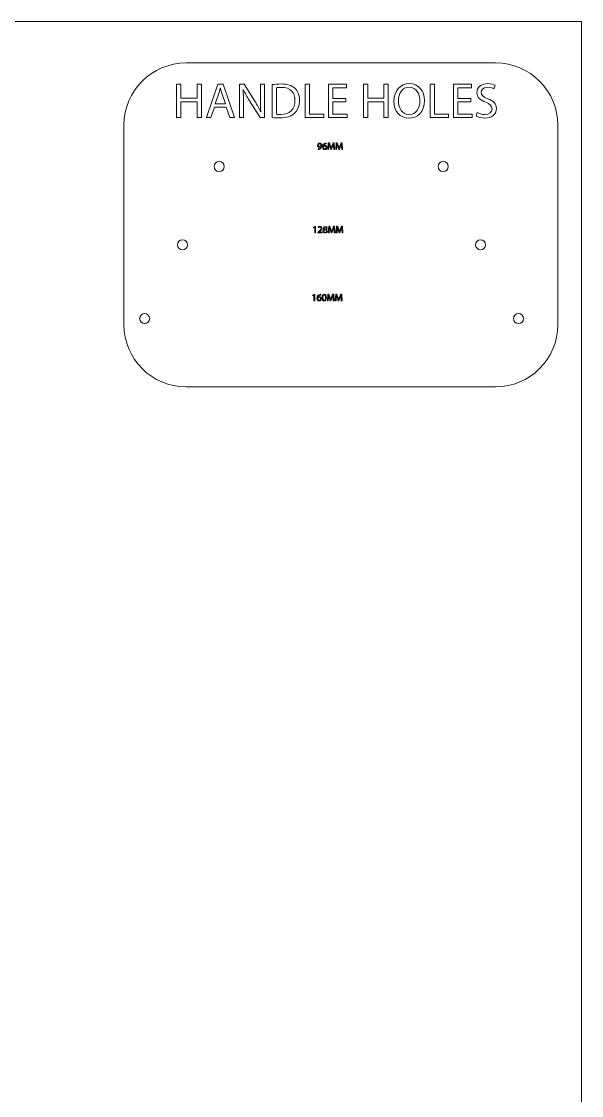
# Model space of a CAD drawing. Header units: millimetres. Extents: x -685 to 442, y -246 to 853.
# Drawn here: x 202.5 to 442.4, y 353.9 to 814 of the extents above; entities that cross this region are included whole.
import ezdxf

# ---------------------------------------------------------------- set-up
doc = ezdxf.new("R2010")
doc.units = ezdxf.units.MM
doc.header["$MEASUREMENT"] = 0
doc.layers.add('Layer 1', color=7, linetype='Continuous')

# ---------------------------------------------------------------- blocks, each defined once
blk = doc.blocks.new('block 106')
at = {"layer": 'Layer 1', "lineweight": 0}
for points in [[(289.29, 751.84), (289.29, 750.66), (288.33, 749.69), (287.14, 749.69), (285.95, 749.69), (284.99, 750.66), (284.99, 751.84), (284.99, 753.03), (285.95, 753.99), (287.14, 753.99), (288.33, 753.99), (289.29, 753.03), (289.29, 751.84)], [(385.24, 751.84), (385.24, 750.66), (384.28, 749.69), (383.09, 749.69), (381.9, 749.69), (380.94, 750.66), (380.94, 751.84), (380.94, 753.03), (381.9, 753.99), (383.09, 753.99), (384.28, 753.99), (385.24, 753.03), (385.24, 751.84)]]:
    blk.add_open_spline(points, degree=3, knots=[0, 0, 0, 0, 1, 1, 1, 2, 2, 2, 3, 3, 3, 4, 4, 4, 4], dxfattribs=at)
blk = doc.blocks.new('block 107')
at = {"layer": 'Layer 1', "lineweight": 0}
for points in [[(273.58, 718.3), (273.58, 717.12), (272.62, 716.15), (271.43, 716.15), (270.24, 716.15), (269.28, 717.12), (269.28, 718.3), (269.28, 719.49), (270.24, 720.45), (271.43, 720.45), (272.62, 720.45), (273.58, 719.49), (273.58, 718.3)], [(401.28, 718.3), (401.28, 717.12), (400.32, 716.15), (399.13, 716.15), (397.94, 716.15), (396.98, 717.12), (396.98, 718.3), (396.98, 719.49), (397.94, 720.45), (399.13, 720.45), (400.32, 720.45), (401.28, 719.49), (401.28, 718.3)]]:
    blk.add_open_spline(points, degree=3, knots=[0, 0, 0, 0, 1, 1, 1, 2, 2, 2, 3, 3, 3, 4, 4, 4, 4], dxfattribs=at)
blk = doc.blocks.new('block 108')
at = {"layer": 'Layer 1', "lineweight": 0}
for points in [[(257.39, 686.67), (257.39, 685.48), (256.43, 684.52), (255.24, 684.52), (254.05, 684.52), (253.09, 685.48), (253.09, 686.67), (253.09, 687.85), (254.05, 688.82), (255.24, 688.82), (256.43, 688.82), (257.39, 687.85), (257.39, 686.67)], [(417.55, 686.67), (417.55, 685.48), (416.59, 684.52), (415.4, 684.52), (414.21, 684.52), (413.25, 685.48), (413.25, 686.67), (413.25, 687.85), (414.21, 688.82), (415.4, 688.82), (416.59, 688.82), (417.55, 687.85), (417.55, 686.67)]]:
    blk.add_open_spline(points, degree=3, knots=[0, 0, 0, 0, 1, 1, 1, 2, 2, 2, 3, 3, 3, 4, 4, 4, 4], dxfattribs=at)
blk = doc.blocks.new('block 109')
at = {"layer": 'Layer 1', "lineweight": 0}
for points in [[(270.78, 787.08), (270.78, 781.09), (277.71, 781.09), (277.71, 787.08), (279.58, 787.08), (279.58, 772.76), (277.71, 772.76), (277.71, 779.47), (270.78, 779.47), (270.78, 772.76), (268.93, 772.76), (268.93, 787.08), (270.78, 787.08)], [(285.11, 777.26), (283.62, 772.76), (281.71, 772.76), (286.58, 787.08), (288.81, 787.08), (293.7, 772.76), (291.72, 772.76), (290.19, 777.26), (285.11, 777.26)], [(323.96, 787.08), (325.81, 787.08), (325.81, 774.31), (331.93, 774.31), (331.93, 772.76), (323.96, 772.76), (323.96, 787.08)], [(341.41, 779.47), (335.85, 779.47), (335.85, 774.31), (342.05, 774.31), (342.05, 772.76), (334, 772.76), (334, 787.08), (341.73, 787.08), (341.73, 785.53), (335.85, 785.53), (335.85, 781), (341.41, 781), (341.41, 779.47)], [(350.81, 787.08), (350.81, 781.09), (357.74, 781.09), (357.74, 787.08), (359.61, 787.08), (359.61, 772.76), (357.74, 772.76), (357.74, 779.47), (350.81, 779.47), (350.81, 772.76), (348.97, 772.76), (348.97, 787.08), (350.81, 787.08)], [(377.48, 787.08), (379.33, 787.08), (379.33, 774.31), (385.45, 774.31), (385.45, 772.76), (377.48, 772.76), (377.48, 787.08)], [(394.93, 779.47), (389.37, 779.47), (389.37, 774.31), (395.57, 774.31), (395.57, 772.76), (387.52, 772.76), (387.52, 787.08), (395.25, 787.08), (395.25, 785.53), (389.37, 785.53), (389.37, 781), (394.93, 781), (394.93, 779.47)]]:
    blk.add_lwpolyline(points, dxfattribs=at)
for points, knots in [([(295.81, 772.76), (295.81, 772.76), (295.81, 787.08), (295.81, 787.08), (295.81, 787.08), (297.83, 787.08), (297.83, 787.08), (297.83, 787.08), (302.42, 779.83), (302.42, 779.83), (303.48, 778.16), (304.31, 776.65), (304.99, 775.18), (304.99, 775.18), (305.03, 775.2), (305.03, 775.2), (304.86, 777.11), (304.82, 778.86), (304.82, 781.09), (304.82, 781.09), (304.82, 787.08), (304.82, 787.08), (304.82, 787.08), (306.56, 787.08), (306.56, 787.08), (306.56, 787.08), (306.56, 772.76), (306.56, 772.76), (306.56, 772.76), (304.69, 772.76), (304.69, 772.76), (304.69, 772.76), (300.14, 780.03), (300.14, 780.03), (299.14, 781.62), (298.19, 783.26), (297.47, 784.81), (297.47, 784.81), (297.4, 784.79), (297.4, 784.79), (297.51, 782.98), (297.55, 781.26), (297.55, 778.88), (297.55, 778.88), (297.55, 772.76), (297.55, 772.76), (297.55, 772.76), (295.81, 772.76), (295.81, 772.76)], [0, 0, 0, 0, 1, 1, 1, 2, 2, 2, 3, 3, 3, 4, 4, 4, 5, 5, 5, 6, 6, 6, 7, 7, 7, 8, 8, 8, 9, 9, 9, 10, 10, 10, 11, 11, 11, 12, 12, 12, 13, 13, 13, 14, 14, 14, 15, 15, 15, 16, 16, 16, 16]), ([(309.8, 786.89), (310.93, 787.06), (312.26, 787.19), (313.73, 787.19), (316.39, 787.19), (318.28, 786.57), (319.53, 785.4), (320.81, 784.23), (321.55, 782.58), (321.55, 780.26), (321.55, 777.92), (320.83, 776.01), (319.49, 774.69), (318.15, 773.35), (315.94, 772.63), (313.16, 772.63), (311.84, 772.63), (310.73, 772.69), (309.8, 772.8), (309.8, 772.8), (309.8, 786.89), (309.8, 786.89)], [0, 0, 0, 0, 1, 1, 1, 2, 2, 2, 3, 3, 3, 4, 4, 4, 5, 5, 5, 6, 6, 6, 7, 7, 7, 7]), ([(375.07, 780.07), (375.07, 775.14), (372.07, 772.52), (368.42, 772.52), (364.64, 772.52), (361.98, 775.46), (361.98, 779.79), (361.98, 784.34), (364.81, 787.32), (368.63, 787.32), (372.54, 787.32), (375.07, 784.32), (375.07, 780.07)], [0, 0, 0, 0, 1, 1, 1, 2, 2, 2, 3, 3, 3, 4, 4, 4, 4]), ([(397.72, 775.01), (398.55, 774.5), (399.76, 774.08), (401.04, 774.08), (402.93, 774.08), (404.03, 775.07), (404.03, 776.52), (404.03, 777.86), (403.27, 778.62), (401.34, 779.37), (399, 780.2), (397.55, 781.41), (397.55, 783.43), (397.55, 785.66), (399.4, 787.32), (402.19, 787.32), (403.65, 787.32), (404.71, 786.98), (405.35, 786.61), (405.35, 786.61), (404.84, 785.11), (404.84, 785.11), (404.37, 785.36), (403.42, 785.79), (402.12, 785.79), (400.17, 785.79), (399.42, 784.62), (399.42, 783.64), (399.42, 782.3), (400.29, 781.64), (402.27, 780.88), (404.69, 779.94), (405.93, 778.77), (405.93, 776.67), (405.93, 774.46), (404.29, 772.55), (400.91, 772.55), (399.53, 772.55), (398.02, 772.95), (397.26, 773.46), (397.26, 773.46), (397.72, 775.01), (397.72, 775.01)], [0, 0, 0, 0, 1, 1, 1, 2, 2, 2, 3, 3, 3, 4, 4, 4, 5, 5, 5, 6, 6, 6, 7, 7, 7, 8, 8, 8, 9, 9, 9, 10, 10, 10, 11, 11, 11, 12, 12, 12, 13, 13, 13, 14, 14, 14, 14]), ([(289.81, 778.71), (289.81, 778.71), (288.4, 782.83), (288.4, 782.83), (288.09, 783.77), (287.87, 784.62), (287.66, 785.45), (287.66, 785.45), (287.62, 785.45), (287.62, 785.45), (287.41, 784.6), (287.17, 783.72), (286.9, 782.85), (286.9, 782.85), (285.49, 778.71), (285.49, 778.71), (285.49, 778.71), (289.81, 778.71), (289.81, 778.71)], [0, 0, 0, 0, 1, 1, 1, 2, 2, 2, 3, 3, 3, 4, 4, 4, 5, 5, 5, 6, 6, 6, 6]), ([(311.65, 774.22), (312.12, 774.14), (312.8, 774.12), (313.52, 774.12), (317.47, 774.12), (319.62, 776.33), (319.62, 780.2), (319.64, 783.57), (317.73, 785.72), (313.82, 785.72), (312.86, 785.72), (312.14, 785.64), (311.65, 785.53), (311.65, 785.53), (311.65, 774.22), (311.65, 774.22)], [0, 0, 0, 0, 1, 1, 1, 2, 2, 2, 3, 3, 3, 4, 4, 4, 5, 5, 5, 5]), ([(363.96, 779.83), (363.96, 776.77), (365.61, 774.03), (368.53, 774.03), (371.46, 774.03), (373.12, 776.73), (373.12, 779.98), (373.12, 782.83), (371.63, 785.81), (368.55, 785.81), (365.49, 785.81), (363.96, 782.98), (363.96, 779.83)], [0, 0, 0, 0, 1, 1, 1, 2, 2, 2, 3, 3, 3, 4, 4, 4, 4])]:
    blk.add_open_spline(points, degree=3, knots=knots, dxfattribs=at)
blk = doc.blocks.new('block 110')
at = {"layer": 'Layer 1', "lineweight": 0}
for points, knots in [([(329.52, 759.37), (329.6, 759.36), (329.69, 759.37), (329.82, 759.38), (330.04, 759.41), (330.24, 759.5), (330.39, 759.65), (330.58, 759.81), (330.71, 760.05), (330.76, 760.38), (330.76, 760.38), (330.75, 760.38), (330.75, 760.38), (330.59, 760.19), (330.37, 760.08), (330.1, 760.08), (329.6, 760.08), (329.29, 760.46), (329.29, 760.93), (329.29, 761.45), (329.66, 761.9), (330.23, 761.9), (330.79, 761.9), (331.14, 761.45), (331.14, 760.74), (331.14, 760.14), (330.93, 759.71), (330.66, 759.45), (330.45, 759.25), (330.16, 759.12), (329.86, 759.08), (329.73, 759.06), (329.61, 759.06), (329.52, 759.06), (329.52, 759.06), (329.52, 759.37), (329.52, 759.37)], [0, 0, 0, 0, 1, 1, 1, 2, 2, 2, 3, 3, 3, 4, 4, 4, 5, 5, 5, 6, 6, 6, 7, 7, 7, 8, 8, 8, 9, 9, 9, 10, 10, 10, 11, 11, 11, 12, 12, 12, 12]), ([(329.65, 760.95), (329.65, 760.61), (329.86, 760.37), (330.18, 760.37), (330.43, 760.37), (330.63, 760.49), (330.72, 760.65), (330.75, 760.69), (330.76, 760.73), (330.76, 760.79), (330.76, 761.26), (330.59, 761.62), (330.2, 761.62), (329.88, 761.62), (329.65, 761.34), (329.65, 760.95)], [0, 0, 0, 0, 1, 1, 1, 2, 2, 2, 3, 3, 3, 4, 4, 4, 5, 5, 5, 5]), ([(333.04, 761.59), (332.97, 761.6), (332.87, 761.59), (332.77, 761.58), (332.18, 761.48), (331.87, 761.05), (331.81, 760.6), (331.81, 760.6), (331.82, 760.6), (331.82, 760.6), (331.95, 760.77), (332.18, 760.92), (332.49, 760.92), (332.97, 760.92), (333.32, 760.57), (333.32, 760.03), (333.32, 759.52), (332.97, 759.06), (332.4, 759.06), (331.81, 759.06), (331.43, 759.52), (331.43, 760.23), (331.43, 760.77), (331.62, 761.2), (331.89, 761.47), (332.12, 761.7), (332.43, 761.83), (332.77, 761.88), (332.88, 761.89), (332.98, 761.9), (333.04, 761.9), (333.04, 761.9), (333.04, 761.59), (333.04, 761.59)], [0, 0, 0, 0, 1, 1, 1, 2, 2, 2, 3, 3, 3, 4, 4, 4, 5, 5, 5, 6, 6, 6, 7, 7, 7, 8, 8, 8, 9, 9, 9, 10, 10, 10, 11, 11, 11, 11]), ([(332.94, 760.01), (332.94, 760.4), (332.71, 760.64), (332.37, 760.64), (332.15, 760.64), (331.94, 760.5), (331.84, 760.3), (331.81, 760.26), (331.8, 760.2), (331.8, 760.13), (331.8, 759.68), (332.01, 759.35), (332.4, 759.35), (332.72, 759.35), (332.94, 759.61), (332.94, 760.01)], [0, 0, 0, 0, 1, 1, 1, 2, 2, 2, 3, 3, 3, 4, 4, 4, 5, 5, 5, 5]), ([(336.18, 760.36), (336.16, 760.76), (336.13, 761.23), (336.14, 761.59), (336.14, 761.59), (336.13, 761.59), (336.13, 761.59), (336.03, 761.26), (335.91, 760.9), (335.77, 760.51), (335.77, 760.51), (335.26, 759.12), (335.26, 759.12), (335.26, 759.12), (334.98, 759.12), (334.98, 759.12), (334.98, 759.12), (334.52, 760.48), (334.52, 760.48), (334.39, 760.88), (334.27, 761.25), (334.19, 761.59), (334.19, 761.59), (334.18, 761.59), (334.18, 761.59), (334.18, 761.23), (334.15, 760.76), (334.13, 760.33), (334.13, 760.33), (334.05, 759.11), (334.05, 759.11), (334.05, 759.11), (333.7, 759.11), (333.7, 759.11), (333.7, 759.11), (333.9, 761.96), (333.9, 761.96), (333.9, 761.96), (334.37, 761.96), (334.37, 761.96), (334.37, 761.96), (334.86, 760.58), (334.86, 760.58), (334.98, 760.23), (335.07, 759.91), (335.14, 759.62), (335.14, 759.62), (335.16, 759.62), (335.16, 759.62), (335.23, 759.91), (335.33, 760.22), (335.46, 760.58), (335.46, 760.58), (335.97, 761.96), (335.97, 761.96), (335.97, 761.96), (336.43, 761.96), (336.43, 761.96), (336.43, 761.96), (336.61, 759.11), (336.61, 759.11), (336.61, 759.11), (336.25, 759.11), (336.25, 759.11), (336.25, 759.11), (336.18, 760.36), (336.18, 760.36)], [0, 0, 0, 0, 1, 1, 1, 2, 2, 2, 3, 3, 3, 4, 4, 4, 5, 5, 5, 6, 6, 6, 7, 7, 7, 8, 8, 8, 9, 9, 9, 10, 10, 10, 11, 11, 11, 12, 12, 12, 13, 13, 13, 14, 14, 14, 15, 15, 15, 16, 16, 16, 17, 17, 17, 18, 18, 18, 19, 19, 19, 20, 20, 20, 21, 21, 21, 22, 22, 22, 22]), ([(339.58, 760.36), (339.56, 760.76), (339.54, 761.23), (339.54, 761.59), (339.54, 761.59), (339.53, 761.59), (339.53, 761.59), (339.43, 761.26), (339.31, 760.9), (339.17, 760.51), (339.17, 760.51), (338.67, 759.12), (338.67, 759.12), (338.67, 759.12), (338.39, 759.12), (338.39, 759.12), (338.39, 759.12), (337.93, 760.48), (337.93, 760.48), (337.79, 760.88), (337.68, 761.25), (337.6, 761.59), (337.6, 761.59), (337.59, 761.59), (337.59, 761.59), (337.58, 761.23), (337.56, 760.76), (337.53, 760.33), (337.53, 760.33), (337.46, 759.11), (337.46, 759.11), (337.46, 759.11), (337.11, 759.11), (337.11, 759.11), (337.11, 759.11), (337.3, 761.96), (337.3, 761.96), (337.3, 761.96), (337.77, 761.96), (337.77, 761.96), (337.77, 761.96), (338.26, 760.58), (338.26, 760.58), (338.38, 760.23), (338.48, 759.91), (338.55, 759.62), (338.55, 759.62), (338.56, 759.62), (338.56, 759.62), (338.63, 759.91), (338.73, 760.22), (338.86, 760.58), (338.86, 760.58), (339.37, 761.96), (339.37, 761.96), (339.37, 761.96), (339.84, 761.96), (339.84, 761.96), (339.84, 761.96), (340.02, 759.11), (340.02, 759.11), (340.02, 759.11), (339.66, 759.11), (339.66, 759.11), (339.66, 759.11), (339.58, 760.36), (339.58, 760.36)], [0, 0, 0, 0, 1, 1, 1, 2, 2, 2, 3, 3, 3, 4, 4, 4, 5, 5, 5, 6, 6, 6, 7, 7, 7, 8, 8, 8, 9, 9, 9, 10, 10, 10, 11, 11, 11, 12, 12, 12, 13, 13, 13, 14, 14, 14, 15, 15, 15, 16, 16, 16, 17, 17, 17, 18, 18, 18, 19, 19, 19, 20, 20, 20, 21, 21, 21, 22, 22, 22, 22])]:
    blk.add_open_spline(points, degree=3, knots=knots, dxfattribs=at)
blk = doc.blocks.new('block 111')
at = {"layer": 'Layer 1', "lineweight": 0}
blk.add_lwpolyline([(328.11, 725.8), (328.1, 725.8), (327.63, 725.54), (327.55, 725.82), (328.16, 726.14), (328.47, 726.14), (328.47, 723.39), (328.11, 723.39), (328.11, 725.8)], dxfattribs=at)
for points, knots in [([(329.48, 723.39), (329.48, 723.39), (329.48, 723.62), (329.48, 723.62), (329.48, 723.62), (329.77, 723.9), (329.77, 723.9), (330.47, 724.57), (330.79, 724.93), (330.79, 725.34), (330.79, 725.62), (330.66, 725.88), (330.25, 725.88), (330, 725.88), (329.79, 725.75), (329.66, 725.65), (329.66, 725.65), (329.54, 725.91), (329.54, 725.91), (329.73, 726.07), (330.01, 726.19), (330.32, 726.19), (330.92, 726.19), (331.17, 725.78), (331.17, 725.39), (331.17, 724.88), (330.8, 724.47), (330.22, 723.91), (330.22, 723.91), (330, 723.71), (330, 723.71), (330, 723.71), (330, 723.7), (330, 723.7), (330, 723.7), (331.23, 723.7), (331.23, 723.7), (331.23, 723.7), (331.23, 723.39), (331.23, 723.39), (331.23, 723.39), (329.48, 723.39), (329.48, 723.39)], [0, 0, 0, 0, 1, 1, 1, 2, 2, 2, 3, 3, 3, 4, 4, 4, 5, 5, 5, 6, 6, 6, 7, 7, 7, 8, 8, 8, 9, 9, 9, 10, 10, 10, 11, 11, 11, 12, 12, 12, 13, 13, 13, 14, 14, 14, 14]), ([(331.61, 724.09), (331.61, 724.44), (331.82, 724.68), (332.16, 724.83), (332.16, 724.83), (332.16, 724.84), (332.16, 724.84), (331.85, 724.98), (331.72, 725.22), (331.72, 725.46), (331.72, 725.89), (332.09, 726.19), (332.57, 726.19), (333.1, 726.19), (333.37, 725.85), (333.37, 725.51), (333.37, 725.28), (333.26, 725.03), (332.92, 724.87), (332.92, 724.87), (332.92, 724.86), (332.92, 724.86), (333.26, 724.72), (333.47, 724.48), (333.47, 724.15), (333.47, 723.67), (333.06, 723.35), (332.54, 723.35), (331.96, 723.35), (331.61, 723.69), (331.61, 724.09)], [0, 0, 0, 0, 1, 1, 1, 2, 2, 2, 3, 3, 3, 4, 4, 4, 5, 5, 5, 6, 6, 6, 7, 7, 7, 8, 8, 8, 9, 9, 9, 10, 10, 10, 10]), ([(333.1, 724.11), (333.1, 724.44), (332.86, 724.6), (332.49, 724.71), (332.17, 724.62), (332, 724.4), (332, 724.14), (331.98, 723.86), (332.19, 723.62), (332.55, 723.62), (332.88, 723.62), (333.1, 723.82), (333.1, 724.11)], [0, 0, 0, 0, 1, 1, 1, 2, 2, 2, 3, 3, 3, 4, 4, 4, 4]), ([(332.07, 725.48), (332.07, 725.21), (332.28, 725.06), (332.6, 724.97), (332.83, 725.06), (333.02, 725.22), (333.02, 725.47), (333.02, 725.69), (332.88, 725.92), (332.55, 725.92), (332.24, 725.92), (332.07, 725.72), (332.07, 725.48)], [0, 0, 0, 0, 1, 1, 1, 2, 2, 2, 3, 3, 3, 4, 4, 4, 4]), ([(336.35, 724.64), (336.33, 725.04), (336.31, 725.52), (336.31, 725.88), (336.31, 725.88), (336.3, 725.88), (336.3, 725.88), (336.2, 725.54), (336.08, 725.19), (335.94, 724.79), (335.94, 724.79), (335.44, 723.41), (335.44, 723.41), (335.44, 723.41), (335.16, 723.41), (335.16, 723.41), (335.16, 723.41), (334.7, 724.77), (334.7, 724.77), (334.56, 725.17), (334.45, 725.54), (334.37, 725.88), (334.37, 725.88), (334.36, 725.88), (334.36, 725.88), (334.35, 725.52), (334.33, 725.04), (334.3, 724.62), (334.3, 724.62), (334.23, 723.39), (334.23, 723.39), (334.23, 723.39), (333.88, 723.39), (333.88, 723.39), (333.88, 723.39), (334.07, 726.24), (334.07, 726.24), (334.07, 726.24), (334.54, 726.24), (334.54, 726.24), (334.54, 726.24), (335.03, 724.86), (335.03, 724.86), (335.15, 724.51), (335.25, 724.2), (335.32, 723.9), (335.32, 723.9), (335.33, 723.9), (335.33, 723.9), (335.4, 724.19), (335.5, 724.51), (335.63, 724.86), (335.63, 724.86), (336.14, 726.24), (336.14, 726.24), (336.14, 726.24), (336.61, 726.24), (336.61, 726.24), (336.61, 726.24), (336.79, 723.39), (336.79, 723.39), (336.79, 723.39), (336.43, 723.39), (336.43, 723.39), (336.43, 723.39), (336.35, 724.64), (336.35, 724.64)], [0, 0, 0, 0, 1, 1, 1, 2, 2, 2, 3, 3, 3, 4, 4, 4, 5, 5, 5, 6, 6, 6, 7, 7, 7, 8, 8, 8, 9, 9, 9, 10, 10, 10, 11, 11, 11, 12, 12, 12, 13, 13, 13, 14, 14, 14, 15, 15, 15, 16, 16, 16, 17, 17, 17, 18, 18, 18, 19, 19, 19, 20, 20, 20, 21, 21, 21, 22, 22, 22, 22]), ([(339.76, 724.64), (339.74, 725.04), (339.71, 725.52), (339.72, 725.88), (339.72, 725.88), (339.7, 725.88), (339.7, 725.88), (339.61, 725.54), (339.49, 725.19), (339.34, 724.79), (339.34, 724.79), (338.84, 723.41), (338.84, 723.41), (338.84, 723.41), (338.56, 723.41), (338.56, 723.41), (338.56, 723.41), (338.1, 724.77), (338.1, 724.77), (337.96, 725.17), (337.85, 725.54), (337.77, 725.88), (337.77, 725.88), (337.76, 725.88), (337.76, 725.88), (337.75, 725.52), (337.73, 725.04), (337.71, 724.62), (337.71, 724.62), (337.63, 723.39), (337.63, 723.39), (337.63, 723.39), (337.28, 723.39), (337.28, 723.39), (337.28, 723.39), (337.48, 726.24), (337.48, 726.24), (337.48, 726.24), (337.95, 726.24), (337.95, 726.24), (337.95, 726.24), (338.43, 724.86), (338.43, 724.86), (338.55, 724.51), (338.65, 724.2), (338.72, 723.9), (338.72, 723.9), (338.73, 723.9), (338.73, 723.9), (338.81, 724.19), (338.91, 724.51), (339.03, 724.86), (339.03, 724.86), (339.54, 726.24), (339.54, 726.24), (339.54, 726.24), (340.01, 726.24), (340.01, 726.24), (340.01, 726.24), (340.19, 723.39), (340.19, 723.39), (340.19, 723.39), (339.83, 723.39), (339.83, 723.39), (339.83, 723.39), (339.76, 724.64), (339.76, 724.64)], [0, 0, 0, 0, 1, 1, 1, 2, 2, 2, 3, 3, 3, 4, 4, 4, 5, 5, 5, 6, 6, 6, 7, 7, 7, 8, 8, 8, 9, 9, 9, 10, 10, 10, 11, 11, 11, 12, 12, 12, 13, 13, 13, 14, 14, 14, 15, 15, 15, 16, 16, 16, 17, 17, 17, 18, 18, 18, 19, 19, 19, 20, 20, 20, 21, 21, 21, 22, 22, 22, 22])]:
    blk.add_open_spline(points, degree=3, knots=knots, dxfattribs=at)
blk = doc.blocks.new('block 112')
at = {"layer": 'Layer 1', "lineweight": 0}
blk.add_lwpolyline([(327.73, 696.7), (327.72, 696.7), (327.24, 696.44), (327.17, 696.72), (327.77, 697.04), (328.09, 697.04), (328.09, 694.29), (327.73, 694.29), (327.73, 696.7)], dxfattribs=at)
for points, knots in [([(330.66, 696.78), (330.59, 696.78), (330.49, 696.78), (330.38, 696.76), (329.8, 696.67), (329.49, 696.24), (329.43, 695.79), (329.43, 695.79), (329.44, 695.79), (329.44, 695.79), (329.57, 695.96), (329.8, 696.1), (330.11, 696.1), (330.59, 696.1), (330.93, 695.75), (330.93, 695.21), (330.93, 694.71), (330.59, 694.25), (330.02, 694.25), (329.43, 694.25), (329.05, 694.7), (329.05, 695.42), (329.05, 695.96), (329.24, 696.39), (329.51, 696.66), (329.74, 696.88), (330.05, 697.02), (330.39, 697.06), (330.5, 697.08), (330.6, 697.08), (330.66, 697.08), (330.66, 697.08), (330.66, 696.78), (330.66, 696.78)], [0, 0, 0, 0, 1, 1, 1, 2, 2, 2, 3, 3, 3, 4, 4, 4, 5, 5, 5, 6, 6, 6, 7, 7, 7, 8, 8, 8, 9, 9, 9, 10, 10, 10, 11, 11, 11, 11]), ([(330.56, 695.19), (330.56, 695.59), (330.33, 695.82), (329.99, 695.82), (329.77, 695.82), (329.56, 695.68), (329.46, 695.49), (329.43, 695.44), (329.42, 695.39), (329.42, 695.32), (329.42, 694.87), (329.63, 694.53), (330.02, 694.53), (330.34, 694.53), (330.56, 694.8), (330.56, 695.19)], [0, 0, 0, 0, 1, 1, 1, 2, 2, 2, 3, 3, 3, 4, 4, 4, 5, 5, 5, 5]), ([(333.09, 695.7), (333.09, 694.76), (332.75, 694.25), (332.14, 694.25), (331.6, 694.25), (331.24, 694.75), (331.23, 695.66), (331.23, 696.58), (331.63, 697.09), (332.18, 697.09), (332.76, 697.09), (333.09, 696.57), (333.09, 695.7)], [0, 0, 0, 0, 1, 1, 1, 2, 2, 2, 3, 3, 3, 4, 4, 4, 4]), ([(331.6, 695.65), (331.6, 694.94), (331.82, 694.53), (332.16, 694.53), (332.54, 694.53), (332.72, 694.98), (332.72, 695.68), (332.72, 696.36), (332.55, 696.8), (332.16, 696.8), (331.84, 696.8), (331.6, 696.4), (331.6, 695.65)], [0, 0, 0, 0, 1, 1, 1, 2, 2, 2, 3, 3, 3, 4, 4, 4, 4]), ([(335.97, 695.54), (335.95, 695.94), (335.93, 696.42), (335.93, 696.78), (335.93, 696.78), (335.92, 696.78), (335.92, 696.78), (335.82, 696.44), (335.7, 696.09), (335.56, 695.69), (335.56, 695.69), (335.05, 694.31), (335.05, 694.31), (335.05, 694.31), (334.77, 694.31), (334.77, 694.31), (334.77, 694.31), (334.31, 695.67), (334.31, 695.67), (334.18, 696.07), (334.06, 696.44), (333.98, 696.78), (333.98, 696.78), (333.97, 696.78), (333.97, 696.78), (333.97, 696.42), (333.95, 695.94), (333.92, 695.51), (333.92, 695.51), (333.84, 694.29), (333.84, 694.29), (333.84, 694.29), (333.49, 694.29), (333.49, 694.29), (333.49, 694.29), (333.69, 697.14), (333.69, 697.14), (333.69, 697.14), (334.16, 697.14), (334.16, 697.14), (334.16, 697.14), (334.65, 695.76), (334.65, 695.76), (334.77, 695.41), (334.86, 695.1), (334.94, 694.8), (334.94, 694.8), (334.95, 694.8), (334.95, 694.8), (335.02, 695.09), (335.12, 695.4), (335.25, 695.76), (335.25, 695.76), (335.76, 697.14), (335.76, 697.14), (335.76, 697.14), (336.23, 697.14), (336.23, 697.14), (336.23, 697.14), (336.4, 694.29), (336.4, 694.29), (336.4, 694.29), (336.04, 694.29), (336.04, 694.29), (336.04, 694.29), (335.97, 695.54), (335.97, 695.54)], [0, 0, 0, 0, 1, 1, 1, 2, 2, 2, 3, 3, 3, 4, 4, 4, 5, 5, 5, 6, 6, 6, 7, 7, 7, 8, 8, 8, 9, 9, 9, 10, 10, 10, 11, 11, 11, 12, 12, 12, 13, 13, 13, 14, 14, 14, 15, 15, 15, 16, 16, 16, 17, 17, 17, 18, 18, 18, 19, 19, 19, 20, 20, 20, 21, 21, 21, 22, 22, 22, 22]), ([(339.38, 695.54), (339.35, 695.94), (339.33, 696.42), (339.33, 696.78), (339.33, 696.78), (339.32, 696.78), (339.32, 696.78), (339.22, 696.44), (339.1, 696.09), (338.96, 695.69), (338.96, 695.69), (338.46, 694.31), (338.46, 694.31), (338.46, 694.31), (338.18, 694.31), (338.18, 694.31), (338.18, 694.31), (337.72, 695.67), (337.72, 695.67), (337.58, 696.07), (337.47, 696.44), (337.39, 696.78), (337.39, 696.78), (337.38, 696.78), (337.38, 696.78), (337.37, 696.42), (337.35, 695.94), (337.32, 695.51), (337.32, 695.51), (337.25, 694.29), (337.25, 694.29), (337.25, 694.29), (336.9, 694.29), (336.9, 694.29), (336.9, 694.29), (337.09, 697.14), (337.09, 697.14), (337.09, 697.14), (337.56, 697.14), (337.56, 697.14), (337.56, 697.14), (338.05, 695.76), (338.05, 695.76), (338.17, 695.41), (338.27, 695.1), (338.34, 694.8), (338.34, 694.8), (338.35, 694.8), (338.35, 694.8), (338.42, 695.09), (338.52, 695.4), (338.65, 695.76), (338.65, 695.76), (339.16, 697.14), (339.16, 697.14), (339.16, 697.14), (339.63, 697.14), (339.63, 697.14), (339.63, 697.14), (339.81, 694.29), (339.81, 694.29), (339.81, 694.29), (339.45, 694.29), (339.45, 694.29), (339.45, 694.29), (339.38, 695.54), (339.38, 695.54)], [0, 0, 0, 0, 1, 1, 1, 2, 2, 2, 3, 3, 3, 4, 4, 4, 5, 5, 5, 6, 6, 6, 7, 7, 7, 8, 8, 8, 9, 9, 9, 10, 10, 10, 11, 11, 11, 12, 12, 12, 13, 13, 13, 14, 14, 14, 15, 15, 15, 16, 16, 16, 17, 17, 17, 18, 18, 18, 19, 19, 19, 20, 20, 20, 21, 21, 21, 22, 22, 22, 22])]:
    blk.add_open_spline(points, degree=3, knots=knots, dxfattribs=at)

msp = doc.modelspace()

# ---------------------------------------------------------------- linework, layer by layer
at = {"layer": 'Layer 1', "lineweight": 0}
msp.add_lwpolyline([(442.37, -246.04), (-637.63, -246.04), (-637.63, 813.96), (442.37, 813.96), (442.37, -246.04)], dxfattribs=at)
msp.add_open_spline([(405.59, 657.43), (405.59, 657.43), (273.03, 657.43), (273.03, 657.43), (258.31, 657.43), (246.38, 669.36), (246.38, 684.08), (246.38, 684.08), (246.38, 769.54), (246.38, 769.54), (246.38, 784.26), (258.31, 796.19), (273.03, 796.19), (273.03, 796.19), (405.59, 796.19), (405.59, 796.19), (420.31, 796.19), (432.24, 784.26), (432.24, 769.54), (432.24, 769.54), (432.24, 684.08), (432.24, 684.08), (432.24, 669.36), (420.31, 657.43), (405.59, 657.43)], degree=3, knots=[0, 0, 0, 0, 1, 1, 1, 2, 2, 2, 3, 3, 3, 4, 4, 4, 5, 5, 5, 6, 6, 6, 7, 7, 7, 8, 8, 8, 8], dxfattribs=at)

# ---------------------------------------------------------------- block references
at = {"layer": 'Layer 1'}
for name in ['block 109', 'block 110', 'block 106', 'block 111', 'block 107', 'block 112', 'block 108']:
    msp.add_blockref(name, (0, 0), dxfattribs=at)

doc.saveas('drawing.dxf')
